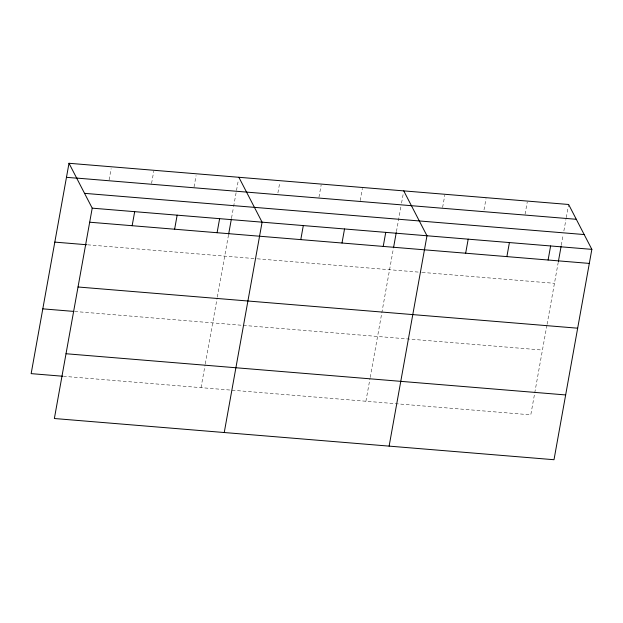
<?xml version="1.0" encoding="UTF-8"?>
<svg xmlns="http://www.w3.org/2000/svg" width="623" height="623" viewBox="0 0 623 623"><rect width="100%" height="100%" fill="white"/><g stroke="black" fill="none" stroke-linecap="round" stroke-linejoin="round"><path stroke-width="0.47" stroke-dasharray="3.12 2.34" d="M109.111 179.891L111.135 168.654M151.576 183.396L153.772 171.216M194.049 186.9L196.074 175.655M201.027 387.646L205.138 364.782M205.31 363.832L217.147 298.074M217.318 297.116L228.462 235.159M231.546 218.011L233.438 207.537M233.609 206.579L236.179 192.289M236.514 190.404L238.368 180.094M277.905 192.865L279.758 182.562M318.96 197.203L321.149 185.023M360.18 200.598L362.368 188.419M365.903 401.243L370.023 378.379M370.194 377.429L393.347 248.756M396.43 231.608L400.885 206.844M401.562 203.059L403.424 192.756M442.618 207.397L444.806 195.217M484.009 209.858L486.026 198.62M525.057 214.195L527.253 202.016M546.908 325.268L530.788 414.84L63.967 376.347M547.08 324.31L558.224 262.353M561.307 245.205L563.192 234.731M563.877 230.915L565.941 219.483M566.276 217.598L568.635 204.484M87.633 244.816L256.326 258.732M257.283 258.81L421.21 272.329M422.168 272.407L554.454 283.317M74.659 311.484L542.446 350.056"/><path stroke-width="0.93" d="M68.997 163.281L92.212 208.16L54.365 418.516L554.003 459.719L591.85 249.364L568.635 204.484L68.997 163.281L31.15 373.636L63.001 376.261M132.154 225.713L134.685 211.664M174.619 229.217L177.15 215.161M217.092 232.722L219.623 218.665M228.633 234.209L231.374 218.969M224.241 432.526L262.088 222.17L238.874 177.282M300.784 239.621L303.308 225.565M342.004 243.017L344.527 228.968M383.223 246.42L385.746 232.363M393.518 247.806L396.259 232.566M389.118 446.123L426.973 235.767L403.759 190.887M465.661 253.218L468.192 239.162M506.881 256.614L509.412 242.565M548.1 260.017L550.631 245.96M558.395 261.403L561.136 246.163M76.66 178.085L576.298 219.288M66.474 177.329L77.088 178.201M84.549 193.348L584.187 234.552M92.212 208.16L591.85 249.364M89.681 222.209L589.319 263.412M54.816 242.113L86.667 244.738M78.031 286.993L577.669 328.196M42.808 308.852L73.693 311.399M66.022 353.739L565.653 394.943"/></g></svg>
